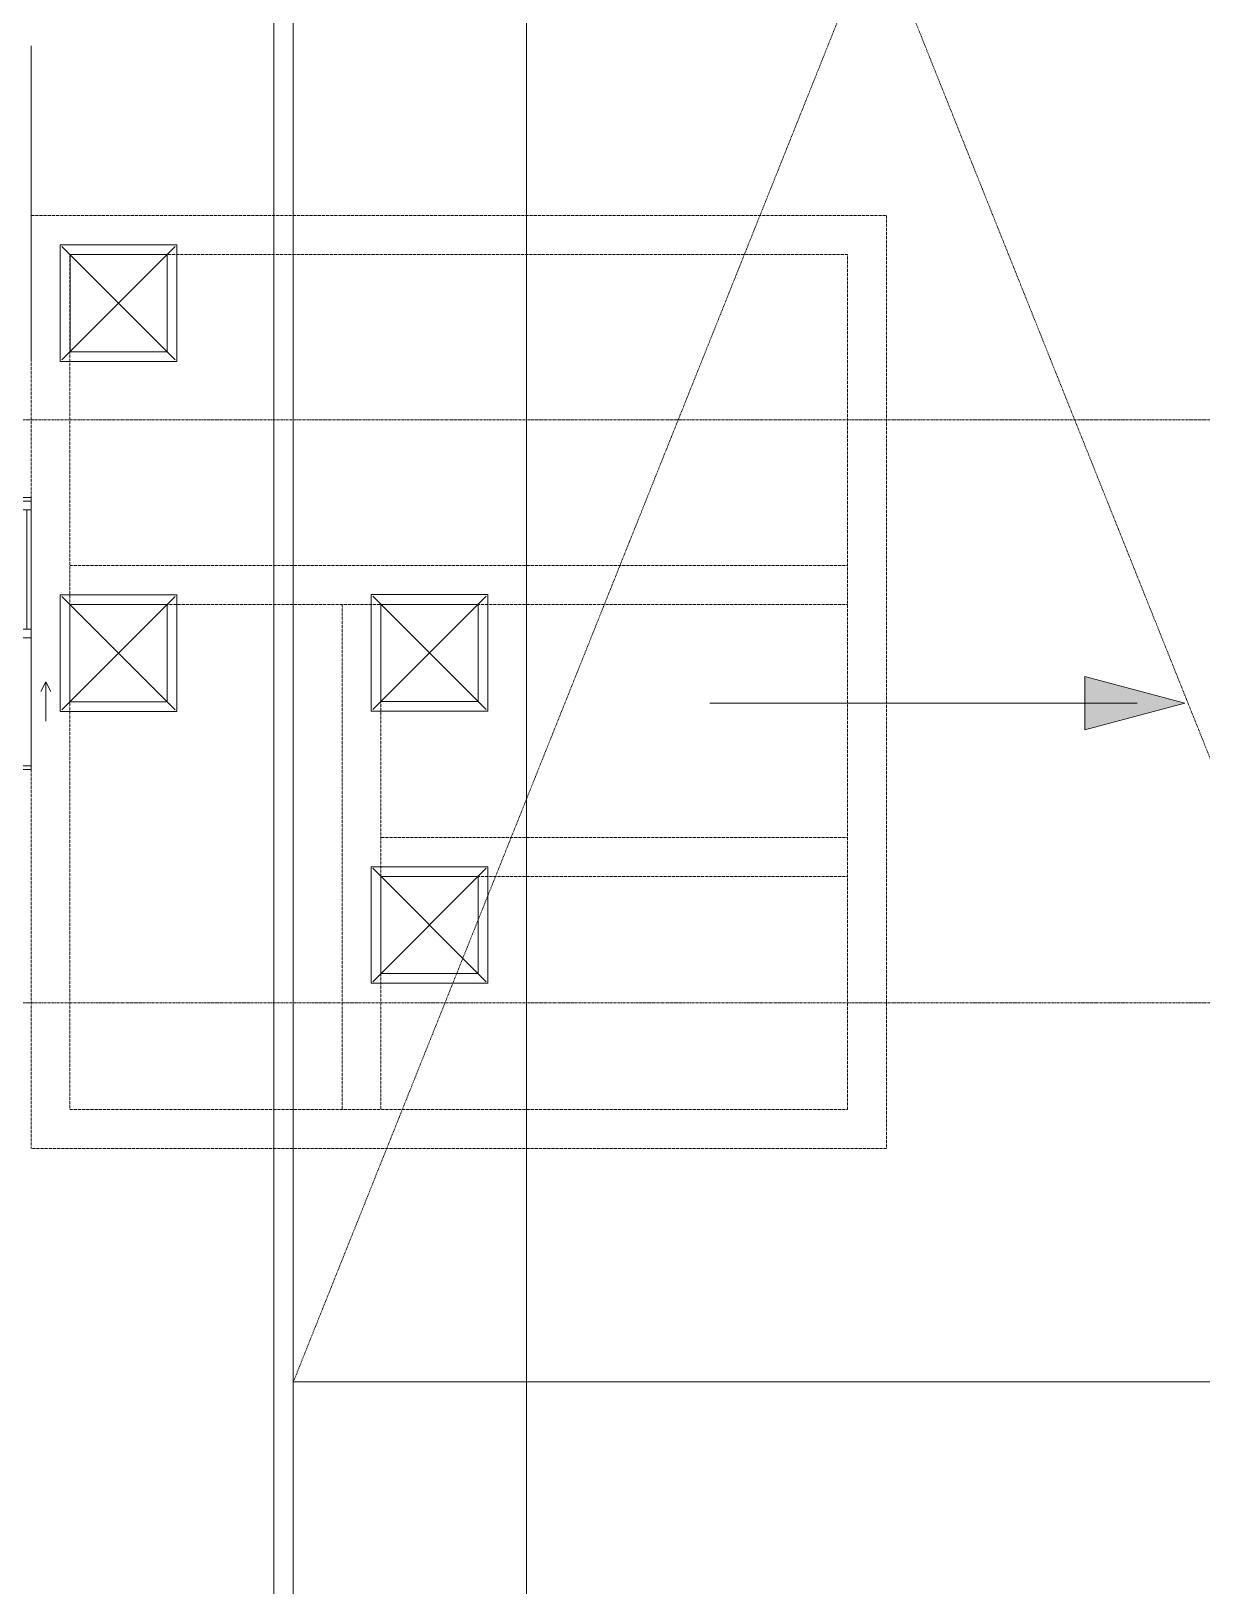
# Model space of a CAD drawing. Header units: millimetres. Extents: x -24439 to 198341, y -52871 to 149926.
# Drawn here: x 127253 to 133276, y 45437 to 53437 of the extents above; entities that cross this region are included whole.
import ezdxf

# ---------------------------------------------------------------- set-up
doc = ezdxf.new("R2010")
doc.units = ezdxf.units.MM
for name, pattern in [('Dash', [6, 3, -3]), ('Grid Line', [22.225, 12.7, -3.175, 3.175, -3.175]), ('IMPORT-NCV_MAT BANG DAM SAN TANG 1$0$BEAM HIDEN_DBIM', [1.5875, 1.058333, -0.529167])]:
    doc.linetypes.add(name, pattern=pattern)
for name, color, linetype, lineweight in [('A-ANNO-NOTE', 131, 'Continuous', 9), ('A-FLOR', 192, 'Continuous', 9), ('A-GLAZ', 151, 'Continuous', 9), ('A-WALL', 113, 'Continuous', 9), ('C-PRKG', 70, 'Continuous', 9), ('C-PRKG-HDLN', 70, 'Dash', 9), ('G-IMPT', 8, 'Continuous', 9), ('G-IMPT-3', 8, 'IMPORT-NCV_MAT BANG DAM SAN TANG 1$0$BEAM HIDEN_DBIM', 9), ('M-EQPM', 50, 'Continuous', 9), ('S-GRID-1', 1, 'Grid Line', 9)]:
    doc.layers.add(name, color=color, linetype=linetype, lineweight=lineweight)

# ---------------------------------------------------------------- blocks, each defined once
blk = doc.blocks.new('1_FAMILY RVT - W01-WxH 1400x1400xmm-389822-TKCS_MB ĐỊNH VỊ CAO ĐỘ THIẾT KẾ')
at = {"layer": 'A-GLAZ'}
for p, q in [((248.4, 172.39), (299.2, 197.79)), ((248.4, 172.39), (299.2, 146.99)), ((248.4, 172.39), (451.6, 172.39)), ((-700, 96.19), (-700, -103.81)), ((700, 96.19), (-700, 96.19)), ((-700, 96.19), (-636.5, 96.19)), ((-680.95, 96.19), (-680.95, 7.29)), ((-636.5, 96.19), (-22.225, 96.19)), ((-636.5, 96.19), (-636.5, 51.74)), ((-22.225, 7.29), (-22.225, 96.19)), ((-22.225, 96.19), (22.225, 96.19)), ((22.225, 96.19), (680.95, 96.19)), ((22.225, 96.19), (22.225, 7.29)), ((680.95, 96.19), (700, 96.19)), ((680.95, 96.19), (680.95, 7.29)), ((700, -103.81), (700, 96.19)), ((-700, 7.29), (-680.95, 7.29)), ((-636.5, 51.74), (-680.95, 51.74)), ((-680.95, 7.29), (-22.225, 7.29)), ((-636.5, 73.965), (-22.225, 73.965)), ((22.225, 51.74), (-22.225, 51.74)), ((-22.225, 7.29), (22.225, 7.29)), ((22.225, 29.515), (636.5, 29.515)), ((22.225, 7.29), (636.5, 7.29)), ((636.5, 51.74), (636.5, 7.29)), ((680.95, 51.74), (636.5, 51.74)), ((636.5, 7.29), (700, 7.29)), ((-700, -103.81), (700, -103.81))]:
    blk.add_line(p, q, dxfattribs=at)
blk = doc.blocks.new('BAI XE PCCC - BAI XE PCCC-V163-TKCS_MB ĐỊNH VỊ CAO ĐỘ THIẾT KẾ')
at = {"layer": 'C-PRKG'}
for p, q in [((15000, 0), (15000, -6000)), ((15000, -6000), (0, -6000))]:
    blk.add_line(p, q, dxfattribs=at)
at = {"layer": 'C-PRKG-HDLN'}
for p, q in [((0, -6000), (15000, 0)), ((15000, -6000), (88.1, -35.2))]:
    blk.add_line(p, q, dxfattribs=at)
blk = doc.blocks.new('TKTC_XREF_251221_MB TANG 1 - TKTC_XREF_260130_MB TANG 1_dwg-4202109-TKCS_MB ĐỊNH VỊ CAO ĐỘ THIẾT KẾ')
at = {"layer": 'G-IMPT'}
blk.add_line((-75899.1, -349609.7), (-75899.1, -347984.7), dxfattribs=at)
blk = doc.blocks.new('TKTC_XREF_251221_MB TANG 1 - TKTC_XREF_251221_MB TANG 1-2038492-TKCS_MB ĐỊNH VỊ CAO ĐỘ THIẾT KẾ')
blk.add_blockref('TKTC_XREF_251221_MB TANG 1 - TKTC_XREF_260130_MB TANG 1_dwg-4202109-TKCS_MB ĐỊNH VỊ CAO ĐỘ THIẾT KẾ', (169499.1, 384109.7))
blk = doc.blocks.new('TKCS_NAP THAM BE TU HOAI 1_260107 - TKCS_XREF_251221_NAP THAM BE TU HOAI 1_dwg-V303-TKCS_MB ĐỊNH VỊ CAO ĐỘ THIẾT KẾ')
at = {"layer": 'G-IMPT'}
for p, q in [((-169657.4, 148869.5), (-170240.8, 148286.2)), ((-170240.8, 148869.5), (-169657.4, 148286.2)), ((-171257.4, 147069.6), (-171840.7, 146486.3)), ((-171840.7, 147069.6), (-171257.4, 146486.3)), ((-169657.4, 147068), (-170240.7, 146484.6)), ((-170240.7, 147068), (-169657.4, 146484.6)), ((-171257.4, 145669.6), (-171840.7, 145086.3)), ((-171840.7, 145669.6), (-171257.4, 145086.3))]:
    blk.add_line(p, q, dxfattribs=at)
at = {"layer": 'G-IMPT', "flags": 128}
for points in [[(-169649.1, 148277.8), (-170249.1, 148277.8), (-170249.1, 148877.8), (-169649.1, 148877.8)], [(-169699.1, 148327.8), (-170199.1, 148327.8), (-170199.1, 148827.8), (-169699.1, 148827.8)], [(-171249, 146477.9), (-171849, 146477.9), (-171849, 147077.9), (-171249, 147077.9)], [(-169649, 146476.3), (-170249, 146476.3), (-170249, 147076.3), (-169649, 147076.3)], [(-171299, 146527.9), (-171799, 146527.9), (-171799, 147027.9), (-171299, 147027.9)], [(-169699, 146526.3), (-170199, 146526.3), (-170199, 147026.3), (-169699, 147026.3)], [(-171249, 145077.9), (-171849, 145077.9), (-171849, 145677.9), (-171249, 145677.9)], [(-171299, 145127.9), (-171799, 145127.9), (-171799, 145627.9), (-171299, 145627.9)]]:
    blk.add_lwpolyline(points, close=True, dxfattribs=at)
at = {"layer": 'G-IMPT-3'}
for p, q in [((-173699, 147227.9), (-169699, 147227.9)), ((-173699, 147027.9), (-169699, 147027.9)), ((-171299, 147027.9), (-171299, 144427.9)), ((-171099, 147027.9), (-171099, 144427.9)), ((-173699, 145827.9), (-171299, 145827.9)), ((-173699, 145627.9), (-171299, 145627.9))]:
    blk.add_line(p, q, dxfattribs=at)
at = {"layer": 'G-IMPT-3', "flags": 128}
for points in [[(-173899, 144227.9), (-169499, 144227.9), (-169499, 149027.9), (-173899, 149027.9)], [(-173699, 144427.9), (-169699, 144427.9), (-169699, 148827.9), (-173699, 148827.9)]]:
    blk.add_lwpolyline(points, close=True, dxfattribs=at)
blk = doc.blocks.new('TKCS_NAP THAM BE TU HOAI 1_260107 - NẮP THĂM BỂ XLNT-2658699-TKCS_MB ĐỊNH VỊ CAO ĐỘ THIẾT KẾ')
at = {"extrusion": (0, 0, -1), "zscale": -1, "rotation": 180}
blk.add_blockref('TKCS_NAP THAM BE TU HOAI 1_260107 - TKCS_XREF_251221_NAP THAM BE TU HOAI 1_dwg-V303-TKCS_MB ĐỊNH VỊ CAO ĐỘ THIẾT KẾ', (-173899, 144227.9), dxfattribs=at)
blk = doc.blocks.new('MUI TEN_0_1 - Moc lat gach-1550040-TKCS_MB ĐỊNH VỊ CAO ĐỘ THIẾT KẾ')
at = {"layer": 'A-ANNO-NOTE'}
blk.add_hatch(color=256, dxfattribs=at).paths.add_polyline_path([(7.872, -1.448), (10.209, -2.074), (7.872, -2.701)])
for p, q in [((7.872, -1.448), (7.872, -2.701)), ((10.209, -2.074), (7.872, -1.448)), ((-0.901, -2.074), (9.099, -2.074)), ((7.872, -2.701), (10.209, -2.074))]:
    blk.add_line(p, q, dxfattribs=at)

msp = doc.modelspace()

# ---------------------------------------------------------------- linework, layer by layer
at = {"layer": 'A-FLOR'}
for p, q in [((129801.6, 40386.3), (129801.6, 62086.3)), ((129801.5, 40399.4), (129801.5, 62073.3))]:
    msp.add_line(p, q, dxfattribs=at)
at = {"layer": 'A-WALL'}
for p, q in [((128501.6, 40886.3), (128501.6, 61586.3)), ((128601.6, 61486.3), (128601.6, 40986.3))]:
    msp.add_line(p, q, dxfattribs=at)
at = {"layer": 'S-GRID-1'}
for p, q in [((131551.8, 51436.9), (29351.8, 51436.9)), ((137051.8, 51436.9), (131551.8, 51436.9)), ((131551.8, 48436.9), (29351.8, 48436.9)), ((137051.8, 48436.9), (131551.8, 48436.9))]:
    msp.add_line(p, q, dxfattribs=at)

# ---------------------------------------------------------------- block references
at = {"layer": 'A-ANNO-NOTE', "xscale": 220, "yscale": 220, "zscale": 220}
msp.add_blockref('MUI TEN_0_1 - Moc lat gach-1550040-TKCS_MB ĐỊNH VỊ CAO ĐỘ THIẾT KẾ', (130941.9, 50435.3), dxfattribs=at)
at = {"layer": 'A-GLAZ', "rotation": 270}
msp.add_blockref('1_FAMILY RVT - W01-WxH 1400x1400xmm-389822-TKCS_MB ĐỊNH VỊ CAO ĐỘ THIẾT KẾ', (127156.4, 50337.4), dxfattribs=at)
at = {"layer": 'C-PRKG', "rotation": 270}
msp.add_blockref('BAI XE PCCC - BAI XE PCCC-V163-TKCS_MB ĐỊNH VỊ CAO ĐỘ THIẾT KẾ', (134601.6, 61486.3), dxfattribs=at)
at = {"layer": 'M-EQPM'}
msp.add_blockref('TKTC_XREF_251221_MB TANG 1 - TKTC_XREF_251221_MB TANG 1-2038492-TKCS_MB ĐỊNH VỊ CAO ĐỘ THIẾT KẾ', (33652.6, 17236.9), dxfattribs=at)
at = {"layer": 'M-EQPM', "rotation": 180}
msp.add_blockref('TKCS_NAP THAM BE TU HOAI 1_260107 - NẮP THĂM BỂ XLNT-2658699-TKCS_MB ĐỊNH VỊ CAO ĐỘ THIẾT KẾ', (131652.6, 47687.4), dxfattribs=at)

doc.saveas('drawing.dxf')
